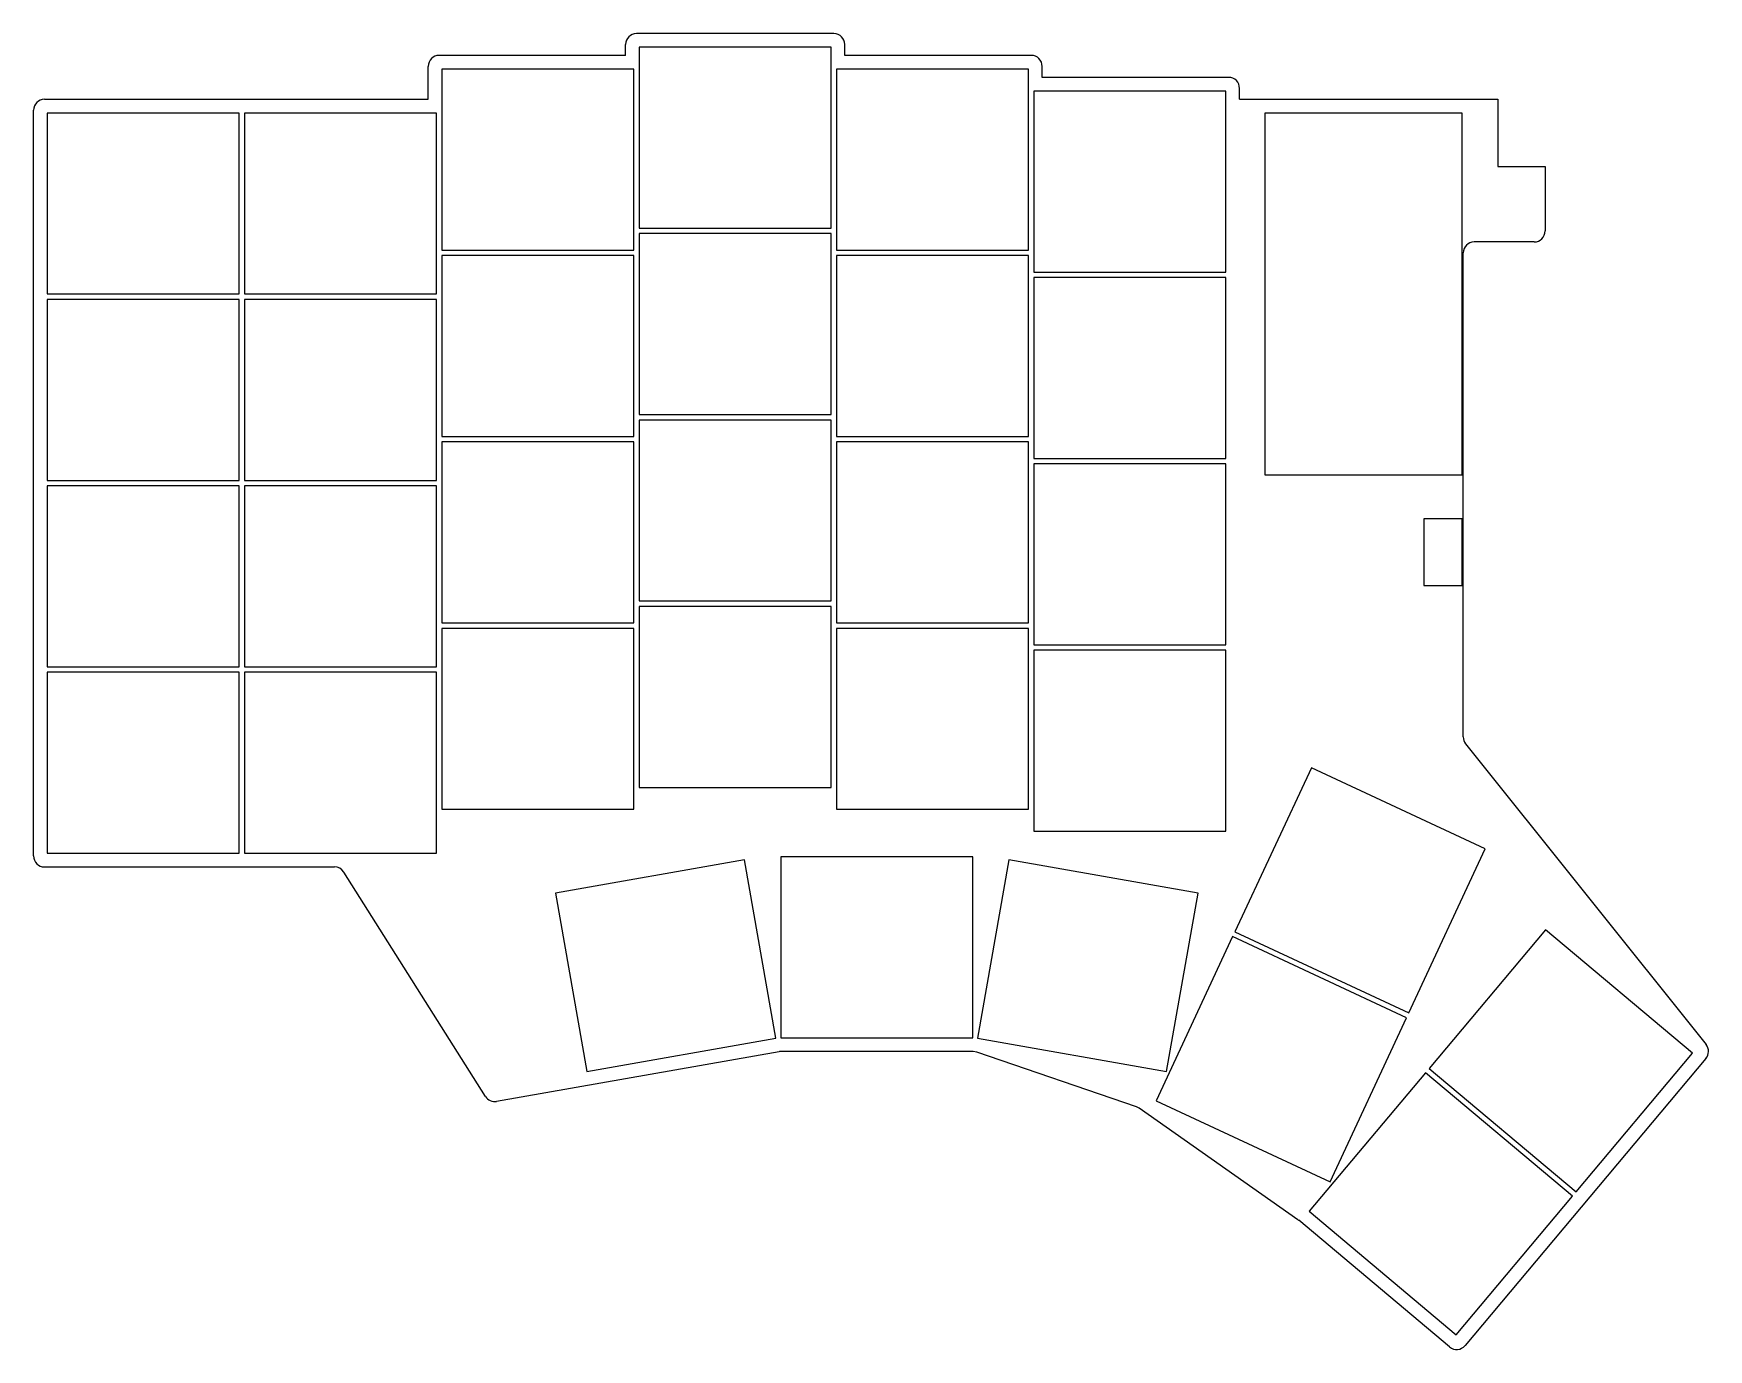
# Model space of a CAD drawing. Header units: millimetres. Extents: x 90 to 243, y -154 to -34.
import ezdxf

# ---------------------------------------------------------------- set-up
doc = ezdxf.new("R2010")
doc.units = ezdxf.units.MM

msp = doc.modelspace()

# ---------------------------------------------------------------- linework, layer by layer
for p, q in [((163, -33.5), (145, -33.5)), ((144, -35.5), (144, -34.5)), ((162.75, -34.75), (145.25, -34.75)), ((145.25, -34.75), (145.25, -51.25)), ((162.75, -51.25), (162.75, -34.75)), ((164, -35.5), (164, -34.5)), ((126, -39.5), (126, -36.5)), ((144, -35.5), (127, -35.5)), ((181, -35.5), (164, -35.5)), ((182, -37.5), (182, -36.5)), ((144.75, -36.75), (127.25, -36.75)), ((127.25, -36.75), (127.25, -53.25)), ((144.75, -53.25), (144.75, -36.75)), ((180.75, -36.75), (163.25, -36.75)), ((163.25, -36.75), (163.25, -53.25)), ((180.75, -53.25), (180.75, -36.75)), ((199, -37.5), (182, -37.5)), ((91, -39.5), (126, -39.5)), ((198.75, -38.75), (181.25, -38.75)), ((181.25, -38.75), (181.25, -55.25)), ((198.75, -55.25), (198.75, -38.75)), ((200, -39.5), (200, -38.5)), ((200, -39.5), (223.55, -39.5)), ((223.55, -39.5), (223.55, -45.62)), ((90, -108.5), (90, -40.5)), ((108.75, -40.75), (91.25, -40.75)), ((91.25, -40.75), (91.25, -57.25)), ((108.75, -57.25), (108.75, -40.75)), ((126.75, -40.75), (109.25, -40.75)), ((109.25, -40.75), (109.25, -57.25)), ((126.75, -57.25), (126.75, -40.75)), ((220.3, -40.75), (202.3, -40.75)), ((202.3, -40.75), (202.3, -73.75)), ((220.3, -73.75), (220.3, -40.75)), ((223.55, -45.62), (227.87, -45.62)), ((227.87, -45.62), (227.87, -51.51)), ((145.25, -51.25), (162.75, -51.25)), ((162.75, -51.75), (145.25, -51.75)), ((145.25, -51.75), (145.25, -68.25)), ((162.75, -68.25), (162.75, -51.75)), ((127.25, -53.25), (144.75, -53.25)), ((163.25, -53.25), (180.75, -53.25)), ((226.87, -52.51), (221.4, -52.51)), ((144.75, -53.75), (127.25, -53.75)), ((127.25, -53.75), (127.25, -70.25)), ((144.75, -70.25), (144.75, -53.75)), ((180.75, -53.75), (163.25, -53.75)), ((163.25, -53.75), (163.25, -70.25)), ((180.75, -70.25), (180.75, -53.75)), ((220.4, -97.65), (220.4, -53.51)), ((181.25, -55.25), (198.75, -55.25)), ((198.75, -55.75), (181.25, -55.75)), ((181.25, -55.75), (181.25, -72.25)), ((198.75, -72.25), (198.75, -55.75)), ((91.25, -57.25), (108.75, -57.25)), ((108.75, -57.75), (91.25, -57.75)), ((91.25, -57.75), (91.25, -74.25)), ((108.75, -74.25), (108.75, -57.75)), ((109.25, -57.25), (126.75, -57.25)), ((126.75, -57.75), (109.25, -57.75)), ((109.25, -57.75), (109.25, -74.25)), ((126.75, -74.25), (126.75, -57.75)), ((145.25, -68.25), (162.75, -68.25)), ((127.25, -70.25), (144.75, -70.25)), ((162.75, -68.75), (145.25, -68.75)), ((145.25, -68.75), (145.25, -85.25)), ((162.75, -85.25), (162.75, -68.75)), ((163.25, -70.25), (180.75, -70.25)), ((144.75, -70.75), (127.25, -70.75)), ((127.25, -70.75), (127.25, -87.25)), ((144.75, -87.25), (144.75, -70.75)), ((180.75, -70.75), (163.25, -70.75)), ((163.25, -70.75), (163.25, -87.25)), ((180.75, -87.25), (180.75, -70.75)), ((181.25, -72.25), (198.75, -72.25)), ((198.75, -72.75), (181.25, -72.75)), ((181.25, -72.75), (181.25, -89.25)), ((198.75, -89.25), (198.75, -72.75)), ((91.25, -74.25), (108.75, -74.25)), ((108.75, -74.75), (91.25, -74.75)), ((91.25, -74.75), (91.25, -91.25)), ((108.75, -91.25), (108.75, -74.75)), ((109.25, -74.25), (126.75, -74.25)), ((126.75, -74.75), (109.25, -74.75)), ((109.25, -74.75), (109.25, -91.25)), ((126.75, -91.25), (126.75, -74.75)), ((202.3, -73.75), (220.3, -73.75)), ((220.3, -77.75), (216.8, -77.75)), ((216.8, -77.75), (216.8, -83.85)), ((220.3, -83.85), (220.3, -77.75)), ((216.8, -83.85), (220.3, -83.85)), ((145.25, -85.25), (162.75, -85.25)), ((162.75, -85.75), (145.25, -85.75)), ((145.25, -85.75), (145.25, -102.25)), ((162.75, -102.25), (162.75, -85.75)), ((127.25, -87.25), (144.75, -87.25)), ((144.75, -87.75), (127.25, -87.75)), ((127.25, -87.75), (127.25, -104.25)), ((144.75, -104.25), (144.75, -87.75)), ((163.25, -87.25), (180.75, -87.25)), ((180.75, -87.75), (163.25, -87.75)), ((163.25, -87.75), (163.25, -104.25)), ((180.75, -104.25), (180.75, -87.75)), ((181.25, -89.25), (198.75, -89.25)), ((198.75, -89.75), (181.25, -89.75)), ((181.25, -89.75), (181.25, -106.25)), ((198.75, -106.25), (198.75, -89.75)), ((91.25, -91.25), (108.75, -91.25)), ((109.25, -91.25), (126.75, -91.25)), ((108.75, -91.75), (91.25, -91.75)), ((91.25, -91.75), (91.25, -108.25)), ((108.75, -108.25), (108.75, -91.75)), ((126.75, -91.75), (109.25, -91.75)), ((109.25, -91.75), (109.25, -108.25)), ((126.75, -108.25), (126.75, -91.75)), ((220.62, -98.27), (242.55, -125.7)), ((206.55, -100.46), (199.58, -115.41)), ((222.41, -107.85), (206.55, -100.46)), ((145.25, -102.25), (162.75, -102.25)), ((127.25, -104.25), (144.75, -104.25)), ((163.25, -104.25), (180.75, -104.25)), ((181.25, -106.25), (198.75, -106.25)), ((91.25, -108.25), (108.75, -108.25)), ((109.25, -108.25), (126.75, -108.25)), ((215.44, -122.81), (222.41, -107.85)), ((91, -109.5), (117.45, -109.5)), ((131.22, -130.43), (118.29, -109.97)), ((154.84, -108.87), (137.61, -111.91)), ((157.71, -125.12), (154.84, -108.87)), ((175.66, -108.58), (158.16, -108.58)), ((158.16, -108.58), (158.16, -125.08)), ((175.66, -125.08), (175.66, -108.58)), ((178.97, -108.87), (176.11, -125.12)), ((196.21, -111.91), (178.97, -108.87)), ((137.61, -111.91), (140.47, -128.16)), ((193.34, -128.16), (196.21, -111.91)), ((199.37, -115.86), (192.4, -130.82)), ((215.23, -123.26), (199.37, -115.86)), ((199.58, -115.41), (215.44, -122.81)), ((227.9, -115.25), (217.29, -127.89)), ((241.3, -126.49), (227.9, -115.25)), ((208.26, -138.21), (215.23, -123.26)), ((140.47, -128.16), (157.71, -125.12)), ((158.16, -125.08), (175.66, -125.08)), ((176.11, -125.12), (193.34, -128.16)), ((158.02, -126.35), (132.24, -130.88)), ((175.71, -126.33), (158.2, -126.33)), ((176.04, -126.38), (175.71, -126.33)), ((190.6, -131.38), (176.04, -126.38)), ((230.7, -139.13), (241.3, -126.49)), ((216.97, -128.27), (206.36, -140.91)), ((230.38, -139.52), (216.97, -128.27)), ((217.29, -127.89), (230.7, -139.13)), ((242.54, -126.97), (220.57, -153.15)), ((192.4, -130.82), (208.26, -138.21)), ((205.33, -141.68), (190.85, -131.5)), ((219.77, -152.16), (230.38, -139.52)), ((219.16, -153.28), (205.4, -141.73)), ((206.36, -140.91), (219.77, -152.16))]:
    msp.add_line(p, q)
for centre, start, end in [((145, -34.5), 90, 180), ((163, -34.5), 0, 90), ((127, -36.5), 90, 180), ((181, -36.5), 0, 90), ((199, -38.5), 0, 90), ((91, -40.5), 90, 180), ((226.87, -51.51), 270, 0), ((221.4, -53.51), 90, 180), ((221.4, -97.65), 180, 218.6485), ((91, -108.5), 180, 270), ((117.45, -110.5), 32.2808, 90), ((158.2, -127.33), 90, 99.9749), ((241.77, -126.33), 320, 38.6485), ((132.07, -129.9), 212.2808, 279.9749), ((190.28, -132.32), 54.9065, 71.0557), ((204.76, -142.5), 50, 54.9065), ((219.8, -152.51), 230, 320)]:
    msp.add_arc(centre, 1, start, end)

doc.saveas('drawing.dxf')
